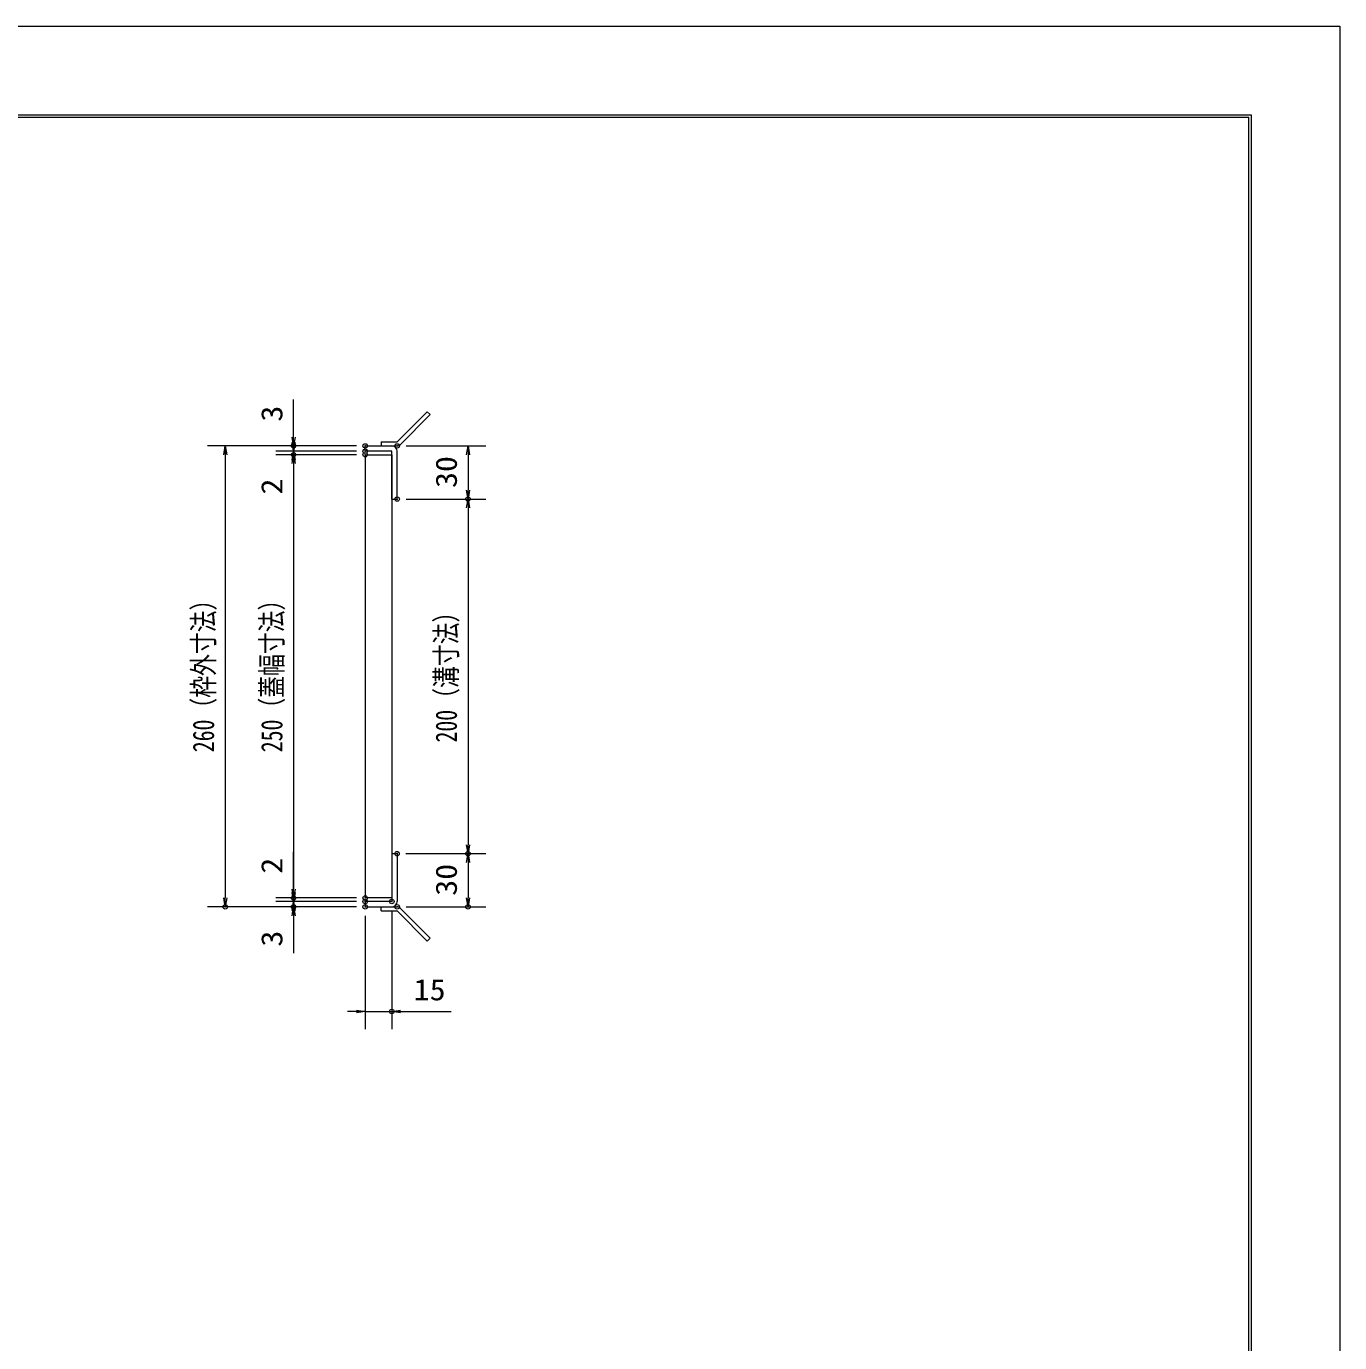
# Model space of a CAD drawing. Units: millimetres, scale not verified. Extents: x -1050 to 1050, y -742 to 742.
# Drawn here: x 309 to 1050, y 0 to 742 of the extents above; entities that cross this region are included whole.
import ezdxf
from ezdxf.enums import TextEntityAlignment as Align

# ---------------------------------------------------------------- set-up
doc = ezdxf.new("R2010")
doc.units = ezdxf.units.MM
doc.header["$LTSCALE"] = 5
doc.header["$PDMODE"] = 32
doc.header["$PDSIZE"] = 2.5
for name, color, linetype, lineweight in [('0-0_7-図\u3000枠', 4, 'Continuous', 9), ('0-1_寸法注釈', 2, 'Continuous', 9), ('0-2_0', 2, 'Continuous', 9), ('0-3_DEFPOINTS', 134, 'Continuous', 9), ('0-4_アンカー', 7, 'Continuous', 9), ('0-5_枠', 7, 'Continuous', 9), ('0-8_蓋', 5, 'Continuous', 9)]:
    doc.layers.add(name, color=color, linetype=linetype, lineweight=lineweight)
doc.styles.add('ＭＳ ゴシック', font='')
doc.styles.get('ＭＳ ゴシック').set_extended_font_data('MS Gothic')

# ---------------------------------------------------------------- blocks, each defined once
blk = doc.blocks.new('_OPEN')
at = {"layer": '0-2_0'}
blk.add_line((0, 0), (-5, 0), dxfattribs=at)
blk.add_lwpolyline([(-5, 0.833), (0, 0), (-5, -0.833)], dxfattribs=at)
blk = doc.blocks.new('A$C4F066A7F')
at = {"layer": '0-4_アンカー'}
for p, q in [((0, 96.52), (45.24, 96.52)), ((0, 85.02), (0, 96.52)), ((0, 85.02), (45.24, 85.02)), ((130.26, 0), (45.24, 85.02)), ((138.39, 8.13), (53.37, 93.15)), ((138.39, 8.13), (130.26, 0))]:
    blk.add_line(p, q, dxfattribs=at)
blk.add_arc((45.24, 85.02), 11.5, 45, 90, dxfattribs=at)
blk = doc.blocks.new('A$C6EB770D1')
at = {"layer": '0-4_アンカー'}
for p, q in [((130.257, 96.52), (45.237, 11.5)), ((138.388, 88.388), (53.368, 3.368)), ((138.388, 88.388), (130.257, 96.52)), ((0, 11.5), (45.237, 11.5)), ((0, 11.5), (0, 0)), ((0, 0), (45.237, 0))]:
    blk.add_line(p, q, dxfattribs=at)
blk.add_arc((45.237, 11.5), 11.5, 270, 315, dxfattribs=at)

msp = doc.modelspace()

# ---------------------------------------------------------------- linework, layer by layer
at = {"layer": '0-0_7-図\u3000枠'}
for p in [(-973.75, 691.25), (998.75, -691.25)]:
    msp.add_line(p, (998.75, 691.25), dxfattribs=at)
msp.add_lwpolyline([(-975, 692.5), (1000, 692.5), (1000, -692.5)], dxfattribs=at)
at = {"layer": '0-1_寸法注釈'}
for p, q in [((459.769, 510.84), (459.769, 531.953)), ((459.769, 507.84), (459.769, 512.84)), ((495.187, 505.84), (411.214, 505.84)), ((495.187, 505.84), (449.769, 505.84)), ((459.769, 502.84), (459.769, 505.84)), ((523.235, 505.84), (568.204, 505.84)), ((421.214, 500.84), (421.214, 250.84)), ((495.187, 502.84), (449.769, 502.84)), ((495.187, 502.84), (449.769, 502.84)), ((495.187, 500.84), (449.769, 500.84)), ((495.187, 500.84), (449.769, 500.84)), ((459.769, 502.84), (459.769, 500.84)), ((459.769, 497.84), (459.769, 492.84)), ((558.204, 500.84), (558.204, 480.84)), ((459.769, 495.84), (459.769, 255.84)), ((459.769, 495.84), (459.769, 474.727)), ((523.235, 475.84), (568.204, 475.84)), ((523.235, 475.84), (568.204, 475.84)), ((558.204, 470.84), (558.204, 280.84)), ((459.769, 255.84), (459.769, 276.953)), ((523.187, 275.84), (568.204, 275.84)), ((523.187, 275.84), (568.204, 275.84)), ((558.204, 270.84), (558.204, 250.84)), ((459.769, 253.84), (459.769, 258.84)), ((495.187, 245.84), (411.214, 245.84)), ((495.187, 250.84), (449.769, 250.84)), ((495.187, 250.84), (449.769, 250.84)), ((495.187, 248.84), (449.769, 248.84)), ((495.187, 248.84), (449.769, 248.84)), ((495.187, 245.84), (449.769, 245.84)), ((459.769, 248.84), (459.769, 250.84)), ((459.769, 248.84), (459.769, 245.84)), ((523.235, 245.84), (568.204, 245.84)), ((459.769, 243.84), (459.769, 238.84)), ((459.769, 240.84), (459.769, 219.727)), ((500.187, 240.84), (500.187, 176.804)), ((515.187, 243.84), (515.187, 176.804)), ((495.187, 186.804), (490.187, 186.804)), ((500.187, 186.804), (515.187, 186.804)), ((520.187, 186.804), (548.724, 186.804))]:
    msp.add_line(p, q, dxfattribs=at)
at = {"layer": '0-3_DEFPOINTS'}
msp.add_lwpolyline([(-1050, -742.5), (-1050, 742.5), (1050, 742.5), (1050, -742.5)], close=True, dxfattribs=at)
for p in [(459.769, 505.84), (500.187, 505.84), (500.187, 505.84), (518.235, 505.84), (459.769, 500.84), (500.187, 502.84), (500.187, 500.84), (518.235, 475.84), (558.204, 475.84), (518.187, 275.84), (558.204, 275.84), (421.214, 245.84), (459.769, 250.84), (459.769, 245.84), (500.187, 250.84), (500.187, 248.84), (500.187, 248.84), (500.187, 245.84), (500.187, 245.84), (515.187, 248.84), (518.235, 245.84), (558.204, 245.84), (515.187, 186.804)]:
    msp.add_point(p, dxfattribs=at)
at = {"layer": '0-5_枠'}
for p, q in [((500.187, 505.84), (515.187, 505.84)), ((500.187, 502.84), (500.187, 505.84)), ((515.187, 502.84), (500.187, 502.84)), ((515.187, 475.84), (515.187, 502.84)), ((518.187, 475.84), (518.187, 502.84)), ((515.187, 475.84), (518.187, 475.84)), ((515.187, 275.84), (515.187, 248.84)), ((515.187, 275.84), (518.187, 275.84)), ((518.187, 275.84), (518.187, 248.84)), ((515.187, 248.84), (500.187, 248.84)), ((500.187, 248.84), (500.187, 245.84)), ((500.187, 245.84), (515.187, 245.84))]:
    msp.add_line(p, q, dxfattribs=at)
for centre, start, end in [((515.187, 502.84), 0, 90), ((515.187, 248.84), 270, 0)]:
    msp.add_arc(centre, 3, start, end, dxfattribs=at)
at = {"layer": '0-8_蓋'}
for p, q in [((500.187, 500.84), (500.187, 250.84)), ((500.187, 500.84), (515.187, 500.84)), ((515.187, 500.84), (515.187, 250.84)), ((515.187, 250.84), (500.187, 250.84))]:
    msp.add_line(p, q, dxfattribs=at)
at = {"layer": '0-8_蓋', "color": 7}
for p in [(500.187, 500.84), (500.187, 250.84)]:
    msp.add_point(p, dxfattribs=at)

# ---------------------------------------------------------------- block references
at = {"layer": '0-1_寸法注釈'}
for p, rotation in [((421.214, 505.84), 90), ((459.769, 505.84), 270), ((459.769, 502.84), 270), ((558.204, 505.84), 90), ((459.769, 502.84), 90), ((459.769, 500.84), 90), ((459.769, 500.84), 90), ((558.204, 475.84), 270), ((558.204, 475.84), 90), ((558.204, 275.84), 270), ((558.204, 275.84), 90), ((459.769, 250.84), 270), ((459.769, 250.84), 270), ((459.769, 248.84), 270), ((421.214, 245.84), 270), ((459.769, 248.84), 90), ((459.769, 245.84), 90), ((558.204, 245.84), 270), ((515.187, 186.804), 180)]:
    msp.add_blockref('_OPEN', p, dxfattribs=dict(at, rotation=rotation))
msp.add_blockref('_OPEN', (500.187, 186.804), dxfattribs=at)
at = {"layer": '0-4_アンカー', "xscale": 0.2, "yscale": 0.2}
for name, p in [('A$C6EB770D1', (509.187, 505.84)), ('A$C4F066A7F', (509.187, 226.536))]:
    msp.add_blockref(name, p, dxfattribs=at)

# ---------------------------------------------------------------- texts
at = {"layer": '0-1_寸法注釈', "color": 7, "style": 'ＭＳ ゴシック'}
for s, height, width, p in [('3', 12.02, 1.1, (457.082, 519.53)), ('30', 12.02, 1.1, (555.517, 482.107)), ('2', 12.02, 1.1, (457.082, 478.417)), ('260（枠外寸法）', 12.03, 0.75, (418.527, 333.047)), ('250（蓋幅寸法）', 12.03, 0.75, (457.082, 333.047)), ('200（溝寸法）', 12.03, 0.75, (555.517, 338.549)), ('2', 12.02, 1.1, (457.082, 264.53)), ('30', 12.02, 1.1, (555.517, 252.107)), ('3', 12.02, 1.1, (457.082, 223.417))]:
    msp.add_text(s, height=height, rotation=90, dxfattribs=dict(at, width=width)).set_placement(p, align=Align.BOTTOM_LEFT)
at = {"layer": '0-1_寸法注釈', "color": 7, "style": 'ＭＳ ゴシック', "width": 1.1}
msp.add_text('15', height=12.02, dxfattribs=at).set_placement((527.567, 189.491), align=Align.BOTTOM_LEFT)

doc.saveas('drawing.dxf')
